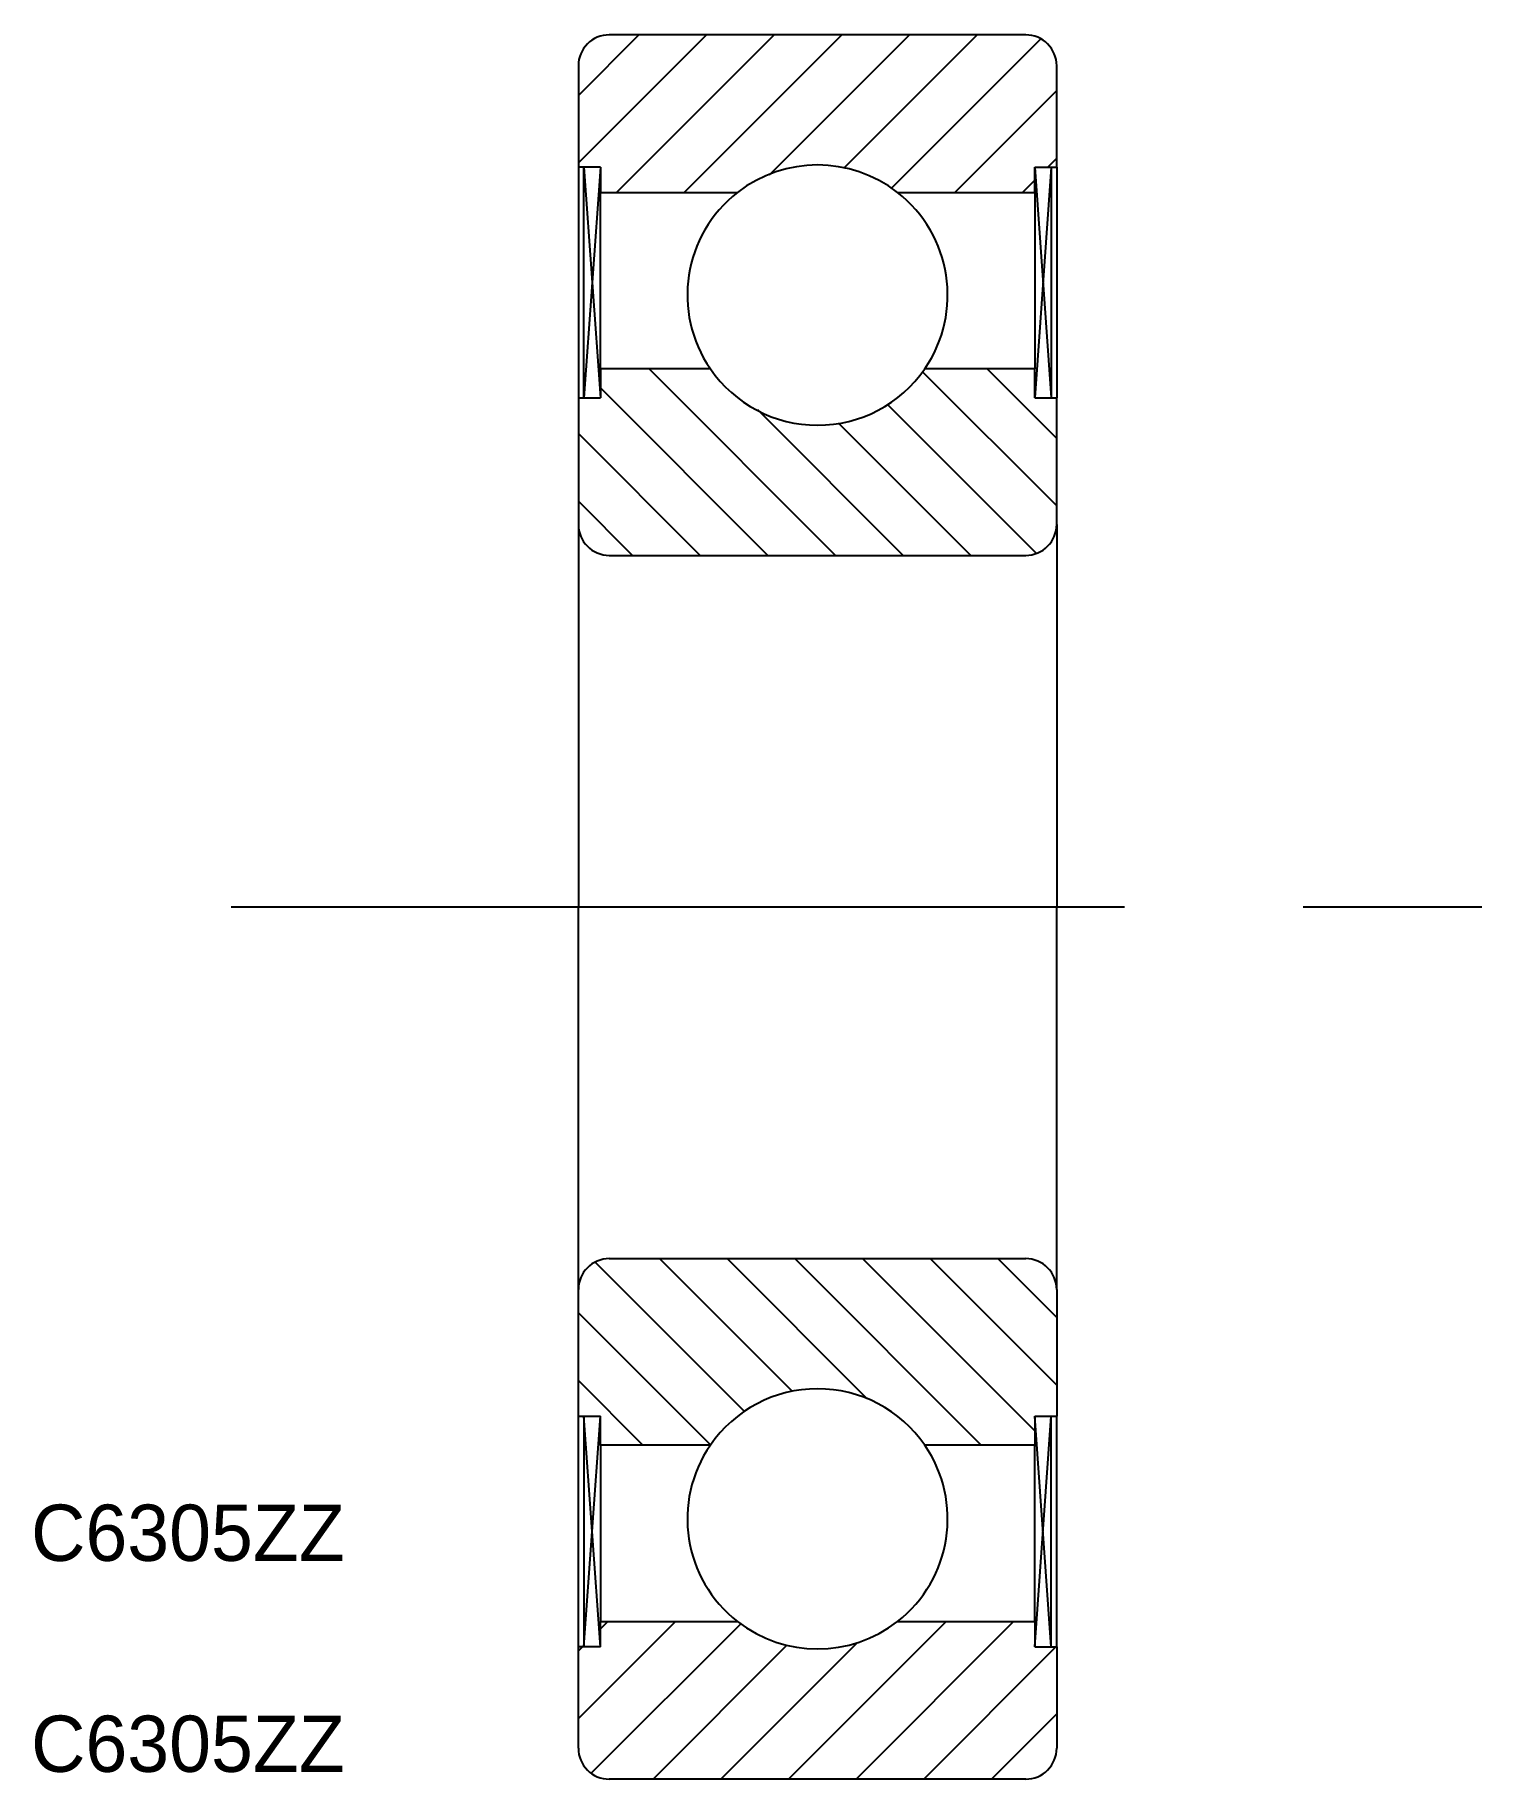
# Model space of a CAD drawing. Extents: x 26.2 to 78.3, y 22.4 to 84.4.
import ezdxf

# ---------------------------------------------------------------- set-up
doc = ezdxf.new("R2010")
doc.units = 0
doc.linetypes.add('CENTER', pattern=[50.8, 31.75, -6.35, 6.35, -6.35])
doc.layers.get('0').update_dxf_attribs({"linetype": 'CONTINUOUS'})
doc.layers.add('CENTER', color=1, linetype='CENTER')

msp = doc.modelspace()

# ---------------------------------------------------------------- linework, layer by layer
at = {"color": 7}
for p, q in [((45.525, 82.221), (47.675, 84.371)), ((45.525, 79.817), (50.079, 84.371)), ((61.425, 84.371), (46.625, 84.371)), ((46.883, 78.771), (52.483, 84.371)), ((49.287, 78.771), (54.887, 84.371)), ((52.318, 79.397), (57.291, 84.371)), ((54.955, 79.631), (59.695, 84.371)), ((56.642, 78.913), (61.957, 84.228)), ((45.525, 83.271), (45.525, 79.671)), ((62.525, 79.671), (62.525, 83.271)), ((58.904, 78.771), (62.525, 82.392)), ((62.208, 79.671), (62.525, 79.987)), ((46.307, 79.671), (45.525, 79.671)), ((45.525, 79.671), (45.525, 71.471)), ((45.72, 71.471), (45.72, 79.671)), ((45.72, 79.671), (46.307, 71.471)), ((46.307, 79.671), (45.72, 71.471)), ((46.307, 79.671), (46.307, 78.771)), ((61.743, 79.671), (62.525, 79.671)), ((61.743, 79.671), (62.329, 71.471)), ((62.329, 79.671), (61.743, 71.471)), ((61.743, 78.771), (61.743, 79.671)), ((62.329, 79.671), (62.329, 71.471)), ((62.525, 79.671), (62.525, 71.471)), ((46.307, 72.496), (46.307, 78.771)), ((46.307, 78.771), (51.184, 78.771)), ((56.865, 78.771), (61.743, 78.771)), ((61.308, 78.771), (61.743, 79.205)), ((61.743, 78.771), (61.743, 72.496)), ((46.307, 72.496), (46.307, 71.471)), ((50.217, 72.496), (46.307, 72.496)), ((54.662, 65.871), (48.037, 72.496)), ((62.525, 67.625), (57.751, 72.399)), ((61.743, 72.496), (57.833, 72.496)), ((62.525, 70.029), (60.058, 72.496)), ((61.743, 71.471), (61.743, 72.496)), ((45.525, 71.471), (45.525, 66.971)), ((45.525, 71.471), (46.307, 71.471)), ((52.258, 65.871), (46.307, 71.822)), ((61.743, 71.471), (62.525, 71.471)), ((62.525, 66.971), (62.525, 71.471)), ((57.066, 65.871), (51.9, 71.037)), ((61.804, 65.942), (56.516, 71.229)), ((49.854, 65.871), (45.525, 70.2)), ((59.47, 65.871), (54.773, 70.568)), ((47.45, 65.871), (45.525, 67.796)), ((45.525, 66.971), (45.525, 53.371)), ((62.525, 66.971), (62.525, 53.371)), ((46.625, 65.871), (61.425, 65.871)), ((45.525, 39.771), (45.525, 53.371)), ((62.525, 39.771), (62.525, 53.371)), ((51.432, 35.443), (46.128, 40.747)), ((46.625, 40.871), (61.425, 40.871)), ((53.123, 36.156), (48.408, 40.871)), ((55.789, 35.894), (50.812, 40.871)), ((59.841, 34.246), (53.216, 40.871)), ((61.743, 34.749), (55.62, 40.871)), ((62.525, 36.371), (58.025, 40.871)), ((62.525, 38.775), (60.429, 40.871)), ((45.525, 35.271), (45.525, 39.771)), ((62.525, 39.771), (62.525, 35.271)), ((50.22, 34.25), (45.525, 38.946)), ((47.82, 34.246), (45.525, 36.542)), ((45.525, 27.071), (45.525, 35.271)), ((45.525, 35.271), (46.307, 35.271)), ((45.72, 35.271), (45.72, 27.071)), ((45.72, 27.071), (46.307, 35.271)), ((46.307, 27.071), (45.72, 35.271)), ((46.307, 34.246), (46.307, 35.271)), ((61.743, 35.271), (62.525, 35.271)), ((61.743, 27.071), (62.329, 35.271)), ((62.329, 27.071), (61.743, 35.271)), ((61.743, 35.271), (61.743, 34.246)), ((62.329, 27.071), (62.329, 35.271)), ((62.525, 27.071), (62.525, 35.271)), ((46.307, 34.246), (46.307, 27.971)), ((50.217, 34.246), (46.307, 34.246)), ((61.743, 34.246), (57.833, 34.246)), ((61.743, 27.971), (61.743, 34.246)), ((45.525, 24.521), (48.975, 27.971)), ((46.307, 27.071), (46.307, 27.971)), ((46.307, 27.971), (51.184, 27.971)), ((46.307, 27.707), (46.57, 27.971)), ((52.991, 22.371), (58.591, 27.971)), ((55.395, 22.371), (60.995, 27.971)), ((56.865, 27.971), (61.743, 27.971)), ((61.743, 27.971), (61.743, 27.071)), ((45.986, 22.578), (51.303, 27.895)), ((45.525, 23.471), (45.525, 27.071)), ((46.307, 27.071), (45.525, 27.071)), ((45.525, 26.925), (45.67, 27.071)), ((48.183, 22.371), (52.951, 27.138)), ((50.587, 22.371), (55.448, 27.232)), ((57.8, 22.371), (62.5, 27.071)), ((61.743, 27.071), (62.525, 27.071)), ((62.525, 27.071), (62.525, 23.471)), ((60.204, 22.371), (62.525, 24.692)), ((61.425, 22.371), (46.625, 22.371))]:
    msp.add_line(p, q, dxfattribs=at)
for centre, radius, start, end in [((46.625, 83.271), 1.1, 90, 180), ((61.425, 83.271), 1.1, 0, 90), ((54.025, 75.121), 4.625, 52.1098, 127.8902), ((54.025, 75.121), 4.625, 127.8902, 214.58078), ((54.025, 75.121), 4.625, 325.41922, 52.1098), ((54.025, 75.121), 4.625, 214.58078, 325.41922), ((46.625, 66.971), 1.1, 180, 270), ((61.425, 66.971), 1.1, 270, 0), ((46.625, 39.771), 1.1, 90, 180), ((61.425, 39.771), 1.1, 0, 90), ((54.025, 31.621), 4.625, 34.58078, 145.41922), ((54.025, 31.621), 4.625, 145.41922, 232.1098), ((54.025, 31.621), 4.625, 307.8902, 34.58078), ((54.025, 31.621), 4.625, 232.1098, 307.8902), ((46.625, 23.471), 1.1, 180, 270), ((61.425, 23.471), 1.1, 270, 0)]:
    msp.add_arc(centre, radius, start, end, dxfattribs=at)
at = {"layer": 'CENTER', "color": 1, "linetype": 'CENTER'}
msp.add_line((33.183, 53.371), (78.319, 53.371), dxfattribs=at)

# ---------------------------------------------------------------- texts
at = {"color": 7, "linetype": 'CONTINUOUS'}
for p in [(26.076, 30.128), (26.076, 22.628)]:
    msp.add_text('C6305ZZ', height=2, dxfattribs=at).set_placement(p)

doc.saveas('drawing.dxf')
